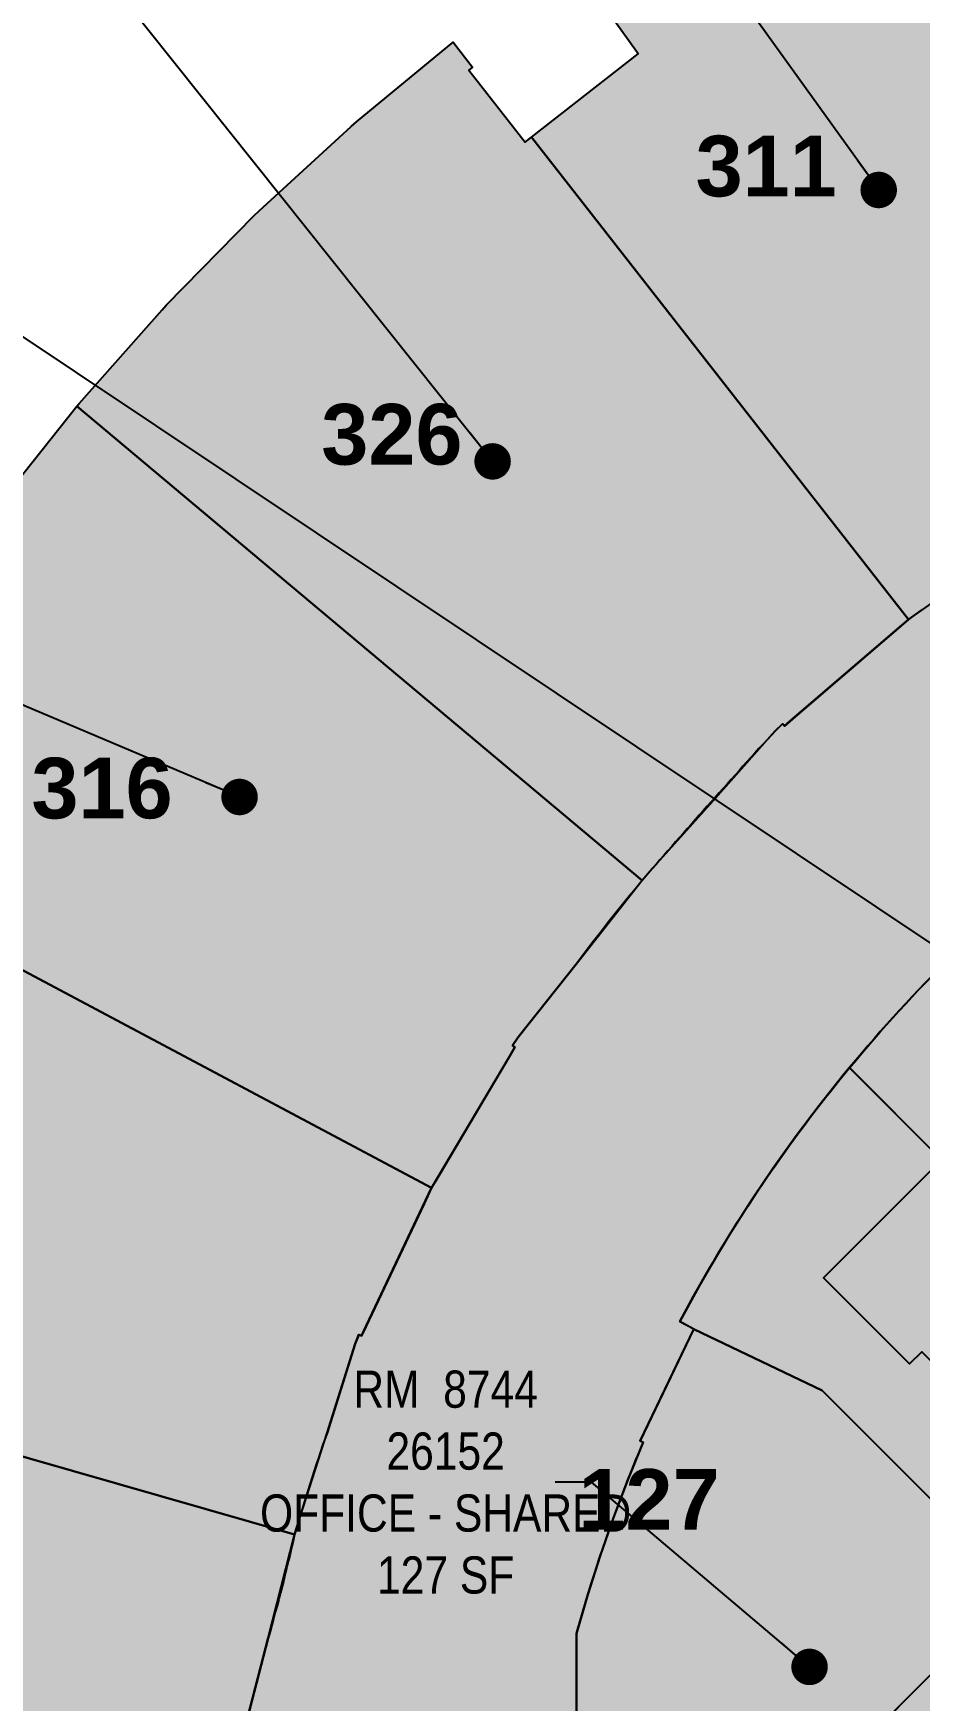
# Model space of a CAD drawing. Header units: inches. Extents: x -414 to 2565, y 1974 to 4508.
# Drawn here: x 153 to 487, y 3424 to 4052 of the extents above; entities that cross this region are included whole.
import ezdxf

# ---------------------------------------------------------------- set-up
doc = ezdxf.new("R2010")
doc.units = ezdxf.units.IN
doc.header["$LTSCALE"] = 96
doc.header["$MEASUREMENT"] = 0
doc.layers.get('Defpoints').update_dxf_attribs({"color": 31})
for name, color, linetype in [('0-LABEL', 3, 'Continuous'), ('1-NRT', 200, 'Continuous'), ('1-NRT-PTN', 253, 'Continuous'), ('3-FCM', 190, 'Continuous'), ('3-FCM-PTN', 9, 'Continuous'), ('4-OCC', 6, 'Continuous'), ('4-OCC-PTN', 95, 'Continuous')]:
    doc.layers.add(name, color=color, linetype=linetype)
doc.styles.add('AE-101i$0$Arial_B', font='arialbd.ttf', dxfattribs={"height": 9.132805816937543})
doc.styles.add('ArialN', font='ARIALN.TTF')
doc.dimstyles.new('AB-220', dxfattribs={"dimscale": 220, "dimtxt": 0.0703125, "dimasz": 0.0625, "dimexe": 0.0625, "dimexo": 0.125, "dimgap": 0.1875, "dimtad": 0, "dimdec": 4, "dimrnd": 0.0625, "dimzin": 0, "dimdsep": 46, "dimlunit": 4, "dimtxsty": 'ArialN', "dimblk": 'ARCHTICK', "dimcen": 0.0625, "dimclrd": 256, "dimclre": 256, "dimclrt": 256, "dimadec": 0, "dimazin": 0, "dimtfac": 1, "dimtdec": 4, "dimtofl": 0, "dimtmove": 2, "dimatfit": 3, "dimldrblk": 'DOT', "dimfxl": 0, "dimfrac": 2, "dimtolj": 1, "dimtzin": 0, "dimlwd": -1, "dimlwe": -1, "dimarcsym": 0})

# ---------------------------------------------------------------- blocks, each defined once
blk = doc.blocks.new('_ArchTick')
at = {"color": 0, "linetype": 'ByBlock', "const_width": 0.15}
blk.add_lwpolyline([(-0.5, -0.5), (0.5, 0.5)], dxfattribs=at)
blk = doc.blocks.new('_Dot')
at = {"lineweight": -2}
blk.add_line((-0.5, 0), (-1, 0), dxfattribs=at)
at = {"const_width": 0.5}
blk.add_lwpolyline([(-0.25, 0, 1), (0.25, 0, 1)], format="xyb", close=True, dxfattribs=at)
blk = doc.blocks.new('tags08')
at = {"layer": '0-LABEL', "insert": (308.3540873345191, 3505.773415481515), "char_height": 14, "attachment_point": 5, "style": 'ArialN'}
blk.add_mtext('RM  8744\\P26152\\POFFICE - SHARED\\P127 SF', dxfattribs=at)
at = {"layer": '0-LABEL', "annotation_type": 0, "has_hookline": 1, "hookline_direction": 1}
for points, text_width in [([(794.8328727352061, 3665.72648233324), (553.7502982478945, 4447.519180615152), (540.0002982478945, 4447.519180615152)], 95.70804911323329), ([(736.8643467680886, 3742.83774955105), (360.9184758640949, 4349.960937493724), (347.1684758640949, 4349.960937493724)], 117.8731241473397), ([(471.5560246603092, 3992.634419180948), (311.2215904882796, 4215.762324743038), (297.4715904882796, 4215.762324743038)], 119.6398362892224), ([(326.0650416503688, 3890.383223075495), (148.2765002245906, 4113.161984276314), (134.5265002245906, 4113.161984276314)], 119.6398362892224), ([(671.2172591718627, 3588.626315501085), (54.36599497496354, 4000.538704632378), (40.61599497496354, 4000.538704632378)], 116.7366984993179), ([(230.7087686502771, 3763.952719766095), (-33.73337369123692, 3875.767533443654), (-47.48337369123692, 3875.767533443654)], 119.6398362892224), ([(445.4924314042946, 3436.233058688646), (363.3540873345191, 3505.773415481515), (349.6040873345191, 3505.773415481515)], 138.1855388813097)]:
    blk.add_leader(points, dimstyle='AB-220', dxfattribs=dict(at, text_width=text_width))

msp = doc.modelspace()

# ---------------------------------------------------------------- hatches: boundary and pattern name
at = {"layer": '1-NRT-PTN'}
h = msp.add_hatch(color=256, dxfattribs=at)
h.dxf.hatch_style = 1
edge = h.paths.add_edge_path()
edge.add_line((590.8596442098358, 3451.905335162804), (597.223605240514, 3458.269296193483))
edge.add_line((597.223605240514, 3458.269296193483), (623.0330027538237, 3432.459898680174))
edge.add_line((623.0330027538237, 3432.459898680174), (658.2241717919808, 3467.65106771834))
edge.add_line((658.2241717919808, 3467.65106771834), (690.927860421328, 3434.947379087913))
edge.add_line((690.927860421328, 3434.947379087913), (623.2981677967707, 3367.317686463367))
edge.add_line((623.2981677967707, 3367.317686463367), (583.6177751064272, 3406.998079153711))
edge.add_line((583.6177751064272, 3406.998079153711), (491.5297235310024, 3314.910027578286))
edge.add_line((491.5297235310024, 3314.910027578286), (432.1327539113315, 3374.306997197957))
edge.add_line((432.1327539113315, 3374.306997197957), (524.220805486754, 3466.395048773378))
edge.add_line((524.220805486754, 3466.395048773378), (450.2770616321998, 3540.338792627933))
edge.add_line((450.2770616321998, 3540.338792627933), (401.8687801477752, 3563.480331677385))
edge.add_line((401.8687801477752, 3563.480331677385), (396.5621937041658, 3566.294969365888))
edge.add_line((396.5621937041658, 3566.294969365888), (401.7574005765148, 3575.86592462407))
edge.add_line((401.7574005765148, 3575.86592462407), (407.9136545097997, 3586.668080831827))
edge.add_arc((901.3370747103495, 3297.758151015109), 571.7828426501704, 140.4314510308956, 149.6501174805389, ccw=False)
edge.add_line((460.5708235384484, 3661.984359540769), (495.2554606665783, 3627.299825509284))
edge.add_line((495.2554606665783, 3627.299825509284), (450.7641759749579, 3582.808540817661))
edge.add_line((450.7641759749579, 3582.808540817661), (483.2026367741844, 3550.369954443033))
edge.add_line((483.2026367741844, 3550.369954443033), (487.798830851895, 3554.966148520743))
edge.add_line((487.798830851895, 3554.966148520743), (590.8596442098358, 3451.905335162804))
at = {"layer": '3-FCM-PTN'}
h = msp.add_hatch(color=256, dxfattribs=at)
h.dxf.hatch_style = 1
edge = h.paths.add_edge_path()
edge.add_arc((897.1374899005741, 3300.608405821162), 566.7484117429998, 128.8584306112205, 140.3777033257959)
edge.add_line((460.5909504816516, 3662.03734923131), (458.5941987039494, 3659.656037070577))
edge.add_line((458.5941987039494, 3659.656037070577), (456.6668210708392, 3657.288376948594))
edge.add_line((456.6668210708392, 3657.288376948594), (449.1340236962949, 3647.776999976738))
edge.add_line((449.1340236962949, 3647.776999976738), (440.4555298077364, 3636.274874021517))
edge.add_line((440.4555298077364, 3636.274874021517), (431.651965203607, 3623.950512477515))
edge.add_line((431.651965203607, 3623.950512477515), (423.1491040181252, 3611.345855131037))
edge.add_line((423.1491040181252, 3611.345855131037), (415.4354704925888, 3599.264755538608))
edge.add_line((415.4354704925888, 3599.264755538608), (407.9911325019809, 3586.875846055835))
edge.add_line((407.9911325019809, 3586.875846055835), (403.836156911462, 3579.649302566428))
edge.add_line((403.836156911462, 3579.649302566428), (396.5649951638577, 3566.366628809316))
edge.add_line((396.5649951638577, 3566.366628809316), (401.8687515070626, 3563.553283107442))
edge.add_line((401.8687515070626, 3563.553283107442), (381.7055275416026, 3521.375007901846))
edge.add_line((381.7055275416026, 3521.375007901846), (382.8485246493913, 3520.886117047577))
edge.add_line((382.8485246493913, 3520.886117047577), (377.0353803096198, 3506.764684800516))
edge.add_line((377.0353803096198, 3506.764684800516), (371.6103228954082, 3492.489664734603))
edge.add_line((371.6103228954082, 3492.489664734603), (366.5774042780947, 3478.071718821501))
edge.add_line((366.5774042780947, 3478.071718821501), (361.940384017227, 3463.521617322748))
edge.add_line((361.940384017227, 3463.521617322748), (357.7027133454624, 3448.850181962785))
edge.add_line((357.7027133454624, 3448.850181962785), (357.7027386132997, 3448.850275597772))
edge.add_line((357.7027386132997, 3448.850275597772), (357.7027386132997, 3402.775196032837))
edge.add_line((357.7027386132997, 3402.775196032837), (376.7830876172832, 3402.775196032837))
edge.add_line((376.7830876172832, 3402.775196032837), (376.7830876172832, 3324.400021239067))
edge.add_line((376.7830876172832, 3324.400021239067), (335.9429671606679, 3324.400021239068))
edge.add_line((335.9429671606679, 3324.400021239068), (335.5820350510382, 3313.195381724707))
edge.add_line((335.5820350510382, 3313.195381724707), (335.454310220932, 3301.296618109041))
edge.add_line((335.454310220932, 3301.296618109041), (335.4527265005011, 3138.775021239066))
edge.add_line((335.4527265005011, 3138.775021239066), (394.6824904594207, 3138.775021239066))
edge.add_line((394.6824904594207, 3138.775021239066), (523.7164577730398, 3267.808988552685))
edge.add_line((523.7164577730398, 3267.808988552685), (774.2780729657168, 3518.37060374535))
edge.add_line((774.2780729657168, 3518.37060374535), (814.7484806782434, 3477.900196032825))
edge.add_line((814.7484806782434, 3477.900196032825), (866.3277386133029, 3477.900196032823))
edge.add_line((866.3277386133029, 3477.900196032823), (866.330688427094, 3359.899440427084))
edge.add_line((866.330688427094, 3359.899440427084), (846.2027386143802, 3359.899475237538))
edge.add_line((846.2027386143802, 3359.899475237538), (846.2027386143802, 3359.649475237513))
edge.add_line((846.2027386143802, 3359.649475237513), (781.7027386133011, 3359.649475237515))
edge.add_line((781.7027386133011, 3359.649475237515), (781.7027386133016, 3350.975178299919))
edge.add_line((781.7027386133016, 3350.975178299919), (776.5777386133016, 3350.975178299919))
edge.add_line((776.5777386133016, 3350.975178299919), (745.8869660380394, 3320.284405724657))
edge.add_line((745.8869660380394, 3320.284405724657), (738.9095547697013, 3327.261816992994))
edge.add_line((738.9095547697013, 3327.261816992994), (642.0364982097615, 3230.035207042471))
edge.add_line((642.0364982097615, 3230.035207042471), (667.4923423324115, 3204.579362919814))
edge.add_line((667.4923423324115, 3204.579362919814), (634.5234886596043, 3171.610509246964))
edge.add_line((634.5234886596043, 3171.610509246964), (609.0676445369329, 3197.066353369644))
edge.add_line((609.0676445369329, 3197.066353369644), (338.0777265016166, 2926.429988723845))
edge.add_line((338.0777265016166, 2926.429988723845), (338.0777265005333, 2409.150196032826))
edge.add_line((338.0777265005333, 2409.150196032826), (330.577726500532, 2409.150196032826))
edge.add_line((330.577726500532, 2409.150196032826), (330.5777265015947, 2291.702173156835))
edge.add_line((330.5777265015947, 2291.702173156835), (253.8277341132714, 2291.702173156835))
edge.add_line((253.8277341132714, 2291.702173156835), (253.8277341132714, 2289.764673156817))
edge.add_line((253.8277341132714, 2289.764673156817), (225.7027265005106, 2289.764673156817))
edge.add_line((225.7027265005106, 2289.764673156817), (225.7027265005011, 2542.712696032828))
edge.add_line((225.7027265005011, 2542.712696032828), (223.0777265015784, 2542.712696032828))
edge.add_line((223.0777265015784, 2542.712696032828), (223.0777265005502, 2682.400196032822))
edge.add_line((223.0777265005502, 2682.400196032822), (187.0777265006138, 2682.400196032828))
edge.add_line((187.0777265006138, 2682.400196032828), (187.0777265006157, 2729.025196032831))
edge.add_line((187.0777265006157, 2729.025196032831), (223.0777265005615, 2729.02519603283))
edge.add_line((223.0777265005615, 2729.02519603283), (223.0777265005588, 3008.400196032824))
edge.add_line((223.0777265005588, 3008.400196032824), (187.0777265006466, 3008.400196032828))
edge.add_line((187.0777265006466, 3008.400196032828), (187.0777265006493, 3055.025196032837))
edge.add_line((187.0777265006493, 3055.025196032837), (223.0777265005593, 3055.025196032831))
edge.add_line((223.0777265005593, 3055.025196032831), (223.0776466042901, 3287.400016987112))
edge.add_line((223.0776466042901, 3287.400016987112), (224.5444681429346, 3287.400016987112))
edge.add_line((224.5444681429346, 3287.400016987112), (224.6862519770782, 3291.387304843991))
edge.add_line((224.6862519770782, 3291.387304843991), (225.8719123204189, 3342.373520721914))
edge.add_line((225.8719123204189, 3342.373520721914), (225.9324388292728, 3344.976304617068))
edge.add_line((225.9324388292728, 3344.976304617068), (226.3573688164886, 3351.086547243509))
edge.add_line((226.3573688164886, 3351.086547243509), (226.7619641176123, 3354.545212652611))
edge.add_line((226.7619641176123, 3354.545212652611), (232.6875471335291, 3405.199802434006))
edge.add_line((232.6875471335291, 3405.199802434006), (233.1617934530202, 3409.253876557117))
edge.add_line((233.1617934530202, 3409.253876557117), (232.0878963273074, 3409.428867780962))
edge.add_line((232.0878963273074, 3409.428867780962), (232.7040230422065, 3413.181363264091))
edge.add_line((232.7040230422065, 3413.181363264091), (241.5293062730723, 3447.190645100332))
edge.add_line((241.5293062730723, 3447.190645100332), (251.4456130838496, 3486.138815155098))
edge.add_line((251.4456130838496, 3486.138815155098), (263.6755267698738, 3524.42356910357))
edge.add_line((263.6755267698738, 3524.42356910357), (274.2464004666101, 3557.953089400891))
edge.add_line((274.2464004666101, 3557.953089400891), (275.6678597657858, 3561.427065404701))
edge.add_line((275.6678597657858, 3561.427065404701), (276.6697727961321, 3561.007076710031))
edge.add_line((276.6697727961321, 3561.007076710031), (278.4274756074103, 3564.720132468899))
edge.add_line((278.4274756074103, 3564.720132468899), (303.0619832216023, 3616.759248397286))
edge.add_line((303.0619832216023, 3616.759248397286), (332.4046514619561, 3666.232705305074))
edge.add_line((332.4046514619561, 3666.232705305074), (334.4840333737377, 3669.738664973253))
edge.add_line((334.4840333737377, 3669.738664973253), (333.5742885875613, 3670.34514845271))
edge.add_line((333.5742885875613, 3670.34514845271), (335.7029632022866, 3673.531614728546))
edge.add_line((335.7029632022866, 3673.531614728546), (357.5820139098089, 3701.032792075419))
edge.add_line((357.5820139098089, 3701.032792075419), (382.478448445672, 3732.55742859859))
edge.add_line((382.478448445672, 3732.55742859859), (382.4784484403547, 3732.557428603046))
edge.add_line((382.4784484403547, 3732.557428603046), (384.7153608351521, 3735.223184002818))
edge.add_line((384.7153608351521, 3735.223184002818), (409.2028178435419, 3762.548147843094))
edge.add_line((409.2028178435419, 3762.548147843094), (432.4921338105394, 3788.880953958268))
edge.add_line((432.4921338105394, 3788.880953958268), (435.2745286522656, 3791.542968127732))
edge.add_line((435.2745286522656, 3791.542968127732), (436.0284064220793, 3790.741949850275))
edge.add_line((436.0284064220793, 3790.741949850275), (439.0729188939974, 3793.357673248067))
edge.add_line((439.0729188939974, 3793.357673248067), (477.7564230188079, 3826.592993445498))
edge.add_line((477.7564230188079, 3826.592993445498), (482.7229189548086, 3830.860008195752))
edge.add_line((482.7229189548086, 3830.860008195752), (488.0652075357464, 3834.646459785557))
edge.add_line((488.0652075357464, 3834.646459785557), (533.0819108486082, 3866.552929315299))
edge.add_line((533.0819108486082, 3866.552929315299), (566.8057881178836, 3885.665177955204))
edge.add_arc((866.1655028239136, 3356.614429970232), 607.8741092794907, 115.73277168483341, 119.50305201208499, ccw=False)
edge.add_arc((1453.180596823294, 2159.637798926465), 1941.033447878867, 115.99289039310139, 116.0014915565562, ccw=False)
edge.add_line((602.5040240648893, 3904.332676073909), (651.6252540409039, 3803.275319008897))
edge.add_line((651.6252540409039, 3803.275319008897), (649.4490937946991, 3802.277924262892))
edge.add_line((649.4490937946991, 3802.277924262892), (639.7265777203072, 3797.364916043569))
edge.add_line((639.7265777203072, 3797.364916043569), (630.1018345245122, 3792.263380397753))
edge.add_line((630.1018345245122, 3792.263380397753), (620.5787506471045, 3786.975392792059))
edge.add_line((620.5787506471045, 3786.975392792059), (615.2640106318597, 3792.290289539806))
edge.add_line((615.2640106318597, 3792.290289539806), (609.3170664355491, 3788.833128992153))
edge.add_line((609.3170664355491, 3788.833128992153), (603.6760221341708, 3785.461096586482))
edge.add_line((603.6760221341708, 3785.461096586482), (591.3215227244007, 3777.804270563659))
edge.add_line((591.3215227244007, 3777.804270563659), (579.1471750127564, 3769.814742964161))
edge.add_line((579.1471750127564, 3769.814742964161), (567.1841536202271, 3761.512134093935))
edge.add_line((567.1841536202271, 3761.512134093935), (544.0070217927112, 3743.935454711042))
edge.add_line((544.0070217927057, 3743.935454711038), (541.542916642996, 3741.95207269327))
edge.add_line((541.542916642996, 3741.95207269327), (541.5604658203868, 3741.934523515879))
edge.add_line((541.5604658203868, 3741.934523515879), (541.560522882415, 3741.934569490822))
at = {"layer": '4-OCC-PTN'}
h = msp.add_hatch(color=26, dxfattribs=at)
h.dxf.hatch_style = 1
edge = h.paths.add_edge_path()
edge.add_line((587.3674835940099, 3935.08207751052), (602.3936815313521, 3904.278872895896))
edge.add_arc((898.5018070062829, 3297.124825777535), 675.5117015303895, 115.9984227457413, 119.4082551653919)
edge.add_line((566.8057874053168, 3885.59216513067), (533.0800721486833, 3866.482775409273))
edge.add_line((533.0800721486833, 3866.482775409273), (530.0818203490337, 3864.353544137142))
edge.add_line((530.0818203490337, 3864.353544137142), (488.06520682318, 3834.573446961023))
edge.add_line((488.06520682318, 3834.573446961023), (485.2226135801404, 3832.56185521728))
edge.add_line((485.2226135801404, 3832.56185521728), (482.7229182422418, 3830.786995371218))
edge.add_line((482.7229182422418, 3830.786995371218), (340.7183677792661, 4012.54549687944))
edge.add_line((340.7183677792661, 4012.54549687944), (380.9408945974208, 4043.970612028939))
edge.add_line((380.9408945974208, 4043.970612028939), (361.7483865783208, 4070.798191237525))
edge.add_line((361.7483865783208, 4070.798191237525), (359.9654997898695, 4069.618131121842))
edge.add_line((359.9654997898695, 4069.618131121842), (353.1789084994887, 4079.366756049238))
edge.add_line((353.1789084994887, 4079.366756049238), (392.4813179562682, 4105.380301132753))
edge.add_line((392.4813179562682, 4105.380301132753), (394.6902862135728, 4106.759388695236))
edge.add_line((394.6902862135728, 4106.759388695236), (435.2662051130753, 4130.660280521945))
edge.add_line((435.2662051130753, 4130.660280521945), (437.5092752978992, 4131.903627450156))
edge.add_line((437.5092752978992, 4131.903627450156), (480.3414635457727, 4154.481842990679))
edge.add_line((480.3414635457727, 4154.481842990679), (587.3674835940099, 3935.08207751052))
h = msp.add_hatch(color=26, dxfattribs=at)
h.dxf.hatch_style = 1
edge = h.paths.add_edge_path()
edge.add_arc((2382.902129588379, 2004.067653850132), 2643.746782024136, 137.5396455571376, 139.0967427840243)
edge.add_line((384.7153601236644, 3735.150171178275), (382.4784477345536, 3732.484415774487))
edge.add_line((382.4784477345536, 3732.484415774487), (169.4071650584958, 3911.243684175057))
edge.add_line((169.4071650584958, 3911.243684175057), (170.2571536218895, 3912.204421632028))
edge.add_line((170.2571536218895, 3912.204421632028), (201.4885671965551, 3947.505011816277))
edge.add_line((201.4885671965551, 3947.505011816277), (203.2376147226889, 3949.380628573192))
edge.add_line((203.2376147226889, 3949.380628573192), (236.2726627074182, 3982.997180055294))
edge.add_line((236.2726627074182, 3982.997180055294), (238.1174756076268, 3984.778686636343))
edge.add_line((238.1174756076268, 3984.778686636343), (272.8212455905475, 4016.578677096468))
edge.add_line((272.8212455905475, 4016.578677096468), (274.8021216231357, 4018.30275137962))
edge.add_line((274.8021216231357, 4018.30275137962), (311.1700827616867, 4048.282030376502))
edge.add_line((311.1700827616867, 4048.282030376502), (318.5084714038828, 4038.941711772386))
edge.add_line((318.5084714038828, 4038.941711772386), (317.0806666533961, 4037.826194368472))
edge.add_line((317.0806666533961, 4037.826194368472), (338.3050799877703, 4010.660039829973))
edge.add_line((338.3050799877703, 4010.660039829973), (340.7183677792866, 4012.545496879456))
edge.add_line((340.7183677792866, 4012.545496879456), (482.7229182422418, 3830.786995371218))
edge.add_line((482.7229182422418, 3830.786995371218), (478.1356723466868, 3826.845817093481))
edge.add_line((478.1356723466868, 3826.845817093481), (439.0729181814306, 3793.284660423533))
edge.add_line((439.0729181814306, 3793.284660423533), (436.0284057095125, 3790.668937025741))
edge.add_line((436.0284057095125, 3790.668937025741), (435.2747266624453, 3791.470145428179))
edge.add_line((435.2747266624453, 3791.470145428179), (432.4921330979598, 3788.807941133751))
edge.add_line((432.4921330979598, 3788.807941133751), (432.4921330983086, 3788.80794113412))
h = msp.add_hatch(color=26, dxfattribs=at)
h.dxf.hatch_style = 1
edge = h.paths.add_edge_path()
edge.add_line((357.5820131984503, 3700.95977925105), (335.7029624907989, 3673.458601904003))
edge.add_line((335.7029624907989, 3673.458601904003), (333.5742878760736, 3670.272135628167))
edge.add_line((333.5742878760736, 3670.272135628167), (334.48403266225, 3669.665652148709))
edge.add_line((334.48403266225, 3669.665652148709), (332.4046507504679, 3666.159692480531))
edge.add_line((332.4046507504679, 3666.159692480531), (306.1332210742855, 3621.864523638213))
edge.add_line((306.1332210742855, 3621.864523638213), (304.6554649768393, 3619.37042359309))
edge.add_line((304.6554649768393, 3619.37042359309), (303.0503939570219, 3616.661755357134))
edge.add_line((303.0503939570219, 3616.661755357134), (108.4101573990777, 3720.153311932172))
edge.add_line((108.4101573990777, 3720.153311932172), (118.2690548201397, 3738.695215370823))
edge.add_line((118.2690548201397, 3738.695215370823), (78.93908955637039, 3759.607328848486))
edge.add_line((78.93908955637039, 3759.607328848486), (93.38586612068661, 3785.141814848507))
edge.add_line((93.38586612068661, 3785.141814848507), (83.74206428912407, 3791.285619829103))
edge.add_line((83.74206428912407, 3791.285619829103), (108.9224155944883, 3830.810689196534))
edge.add_line((108.9224155944883, 3830.810689196534), (110.3565179392247, 3832.936824409876))
edge.add_line((110.3565179392247, 3832.936824409876), (137.7260590515777, 3871.307342639382))
edge.add_line((137.7260590515777, 3871.307342639382), (139.2694681375017, 3873.355508590399))
edge.add_line((139.2694681375017, 3873.355508590399), (169.4071650584958, 3911.243684175057))
edge.add_line((169.4071650584958, 3911.243684175057), (382.4784477341839, 3732.484415774047))
edge.add_arc((889.2511819956279, 3306.669774787095), 661.9189623131119, 139.9614197209344, 143.4390799730307)
h = msp.add_hatch(color=26, dxfattribs=at)
h.dxf.hatch_style = 1
edge = h.paths.add_edge_path()
edge.add_line((541.5605382887663, 3741.861563085807), (575.6888682659308, 3707.733233108639))
edge.add_line((575.6888682659308, 3707.733233108639), (613.6639502967239, 3745.708315139433))
edge.add_line((613.6639502967239, 3745.708315139433), (646.1024738836516, 3713.2697915525))
edge.add_line((646.1024738836516, 3713.2697915525), (641.5062302000258, 3708.673547868875))
edge.add_line((641.5062302000258, 3708.673547868875), (644.953375758311, 3705.226402310589))
edge.add_line((644.953375758311, 3705.226402310589), (491.2460391978827, 3551.519065750159))
edge.add_line((491.2460391978827, 3551.519065750159), (487.7988936395975, 3554.966211308445))
edge.add_line((487.7988936395975, 3554.966211308445), (483.2026995618864, 3550.370017230734))
edge.add_line((483.2026995618864, 3550.370017230734), (450.7641759749579, 3582.808540817661))
edge.add_line((450.7641759749579, 3582.808540817661), (495.2555234542804, 3627.299888296986))
edge.add_line((495.2555234542804, 3627.299888296986), (460.5909658880053, 3661.964342826297))
edge.add_arc((897.137505306929, 3300.535399416143), 566.7484117430045, 128.8584306112206, 140.3777033257956, ccw=False)
h = msp.add_hatch(color=26, dxfattribs=at)
h.dxf.hatch_style = 1
edge = h.paths.add_edge_path()
edge.add_line((278.4274748959222, 3564.647119644356), (276.6697720846439, 3560.934063885488))
edge.add_line((276.6697720846439, 3560.934063885488), (275.6678590542977, 3561.354052580158))
edge.add_line((275.6678590542977, 3561.354052580158), (274.2463997551224, 3557.880076576348))
edge.add_line((274.2463997551224, 3557.880076576348), (263.6755260583857, 3524.350556279025))
edge.add_arc((897.3503976321404, 3300.829841409112), 671.9414802197967, 160.5703570659127, 163.9978898628781)
edge.add_line((251.4456123723614, 3486.065802330555), (-15.90298359080293, 3562.726778313472))
edge.add_line((-15.90298359080293, 3562.726778313472), (-15.46977832010111, 3564.100538911049))
edge.add_line((-15.46977832010111, 3564.100538911049), (-1.34437773325385, 3608.900395712642))
edge.add_line((-1.34437773325385, 3608.900395712642), (-0.5094271394661973, 3611.325258158307))
edge.add_line((-0.5094271394661973, 3611.325258158307), (15.99647793137251, 3655.472123830757))
edge.add_line((15.99647793137251, 3655.472123830757), (16.96884778519257, 3657.876771190582))
edge.add_line((16.96884778519257, 3657.876771190582), (35.76459519144942, 3701.101733676143))
edge.add_line((35.76459519144942, 3701.101733676143), (46.09190029877823, 3696.190329867691))
edge.add_line((46.09190029877823, 3696.190329867691), (59.2211774647842, 3722.523586551294))
edge.add_line((59.2211774647842, 3722.523586551294), (98.55124918322713, 3701.611416470765))
edge.add_line((98.55124918322713, 3701.611416470765), (108.4101573990772, 3720.15331193217))
edge.add_line((108.4101573990772, 3720.15331193217), (303.0501776673725, 3616.6612984565))
edge.add_line((303.0501776673725, 3616.6612984565), (300.2485918062118, 3610.74309405414))
edge.add_line((300.2485918062118, 3610.74309405414), (278.4274748959222, 3564.647119644356))
h = msp.add_hatch(color=26, dxfattribs=at)
h.dxf.hatch_style = 1
edge = h.paths.add_edge_path()
edge.add_line((226.1427945884391, 3347.92809378912), (5.242714219859636, 3363.435865127286))
edge.add_line((5.242714219859636, 3363.435865127286), (6.708993004303238, 3384.416799203803))
edge.add_line((6.708993004303238, 3384.416799203803), (-36.83928358054186, 3387.461991351015))
edge.add_line((-36.83928358054186, 3387.461991351015), (-35.21952965262631, 3406.852840064901))
edge.add_line((-35.21952965262631, 3406.852840064901), (-46.58475758808049, 3408.127661136192))
edge.add_line((-46.58475758808049, 3408.127661136192), (-39.56105047917185, 3458.110570153954))
edge.add_line((-39.56105047917185, 3458.110570153954), (-39.13170528715023, 3460.643238911838))
edge.add_line((-39.13170528715023, 3460.643238911838), (-29.33551620076946, 3510.117381392169))
edge.add_line((-29.33551620076946, 3510.117381392169), (-28.7663934664422, 3512.627320765785))
edge.add_line((-28.7663934664422, 3512.627320765785), (-15.90298359080293, 3562.726778313472))
edge.add_line((-15.90298359080293, 3562.726778313472), (251.4456123723614, 3486.065802330555))
edge.add_arc((-543.5496497447588, 3667.737248681635), 815.488798946964, 344.303796230807, 347.12785846295594, ccw=False)
edge.add_line((241.5293055615846, 3447.117632275789), (232.7043035439244, 3413.11006315751))
edge.add_line((232.7043035439244, 3413.11006315751), (232.0878956158197, 3409.355854956428))
edge.add_line((232.0878956158197, 3409.355854956428), (233.1617927415325, 3409.180863732582))
edge.add_line((233.1617927415325, 3409.180863732582), (232.6875464220409, 3405.126789609471))
edge.add_line((232.6875464220409, 3405.126789609471), (226.761963406125, 3354.472199828076))
edge.add_line((226.761963406125, 3354.472199828076), (226.3573638129517, 3351.013472701839))
edge.add_line((226.3573638129517, 3351.013472701839), (226.1427945884391, 3347.92809378912))
h = msp.add_hatch(color=26, dxfattribs=at)
h.dxf.hatch_style = 1
edge = h.paths.add_edge_path()
edge.add_line((401.8687507944958, 3563.480270282908), (450.2770616321998, 3540.338792627933))
edge.add_line((450.2770616321998, 3540.338792627933), (524.220805486754, 3466.395048773378))
edge.add_line((524.220805486754, 3466.395048773378), (433.8563266904737, 3376.0305699771))
edge.add_line((433.8563266904737, 3376.0305699771), (409.6222134592683, 3400.264683208303))
edge.add_line((409.6222134592683, 3400.264683208303), (376.7830869057968, 3400.264683208303))
edge.add_line((376.7830869057968, 3400.264683208303), (376.7830869057968, 3402.702183208304))
edge.add_line((376.7830869057968, 3402.702183208304), (357.7027379018134, 3402.702183208304))
edge.add_line((357.7027379018134, 3402.702183208304), (357.7027126175387, 3448.777169081344))
edge.add_arc((918.5656883909928, 3293.401790750892), 581.986929221598, 156.9988338212629, 164.5157187523477, ccw=False)
edge.add_line((382.8485239379063, 3520.813104223045), (381.7279076323964, 3521.348812177845))
edge.add_line((381.7279076323964, 3521.348812177845), (401.8687507947145, 3563.480270283366))
edge.add_line((401.8687507947145, 3563.480270283366), (401.8687507944958, 3563.480270282908))

# ---------------------------------------------------------------- linework, layer by layer
at = {"layer": '1-NRT'}
msp.add_lwpolyline([(590.8596442098358, 3451.905335162804), (597.223605240514, 3458.269296193483), (623.0330027538237, 3432.459898680174), (658.2241717919808, 3467.65106771834), (690.927860421328, 3434.947379087913), (623.2981677967707, 3367.317686463367), (583.6177751064272, 3406.998079153711), (491.5297235310024, 3314.910027578286), (432.1327539113315, 3374.306997197957), (524.220805486754, 3466.395048773378), (450.2770616321998, 3540.338792627933), (401.8687801477752, 3563.480331677385), (396.5621937041658, 3566.294969365888), (401.7574005765148, 3575.86592462407), (407.9136545097997, 3586.668080831827, -0.04024572837388665), (460.5708235384484, 3661.984359540769), (495.2554606665783, 3627.299825509284), (450.7641759749579, 3582.808540817661), (483.2026367741844, 3550.369954443033), (487.798830851895, 3554.966148520743)], format="xyb", close=True, dxfattribs=at)
at = {"layer": '3-FCM'}
msp.add_lwpolyline([(232.7040230422065, 3413.181363264091), (241.5293062730723, 3447.190645100332), (251.4456130838496, 3486.138815155098), (263.6755267698738, 3524.42356910357), (274.2464004666101, 3557.953089400891), (275.6678597657858, 3561.427065404701), (276.6697727961321, 3561.007076710031), (278.4274756074103, 3564.720132468899), (303.0619832216023, 3616.759248397286), (332.4046514619561, 3666.232705305074), (334.4840333737377, 3669.738664973253), (333.5742885875613, 3670.34514845271), (335.7029632022866, 3673.531614728546), (357.5820139098089, 3701.032792075419), (382.478448445672, 3732.55742859859), (382.4784484403547, 3732.557428603046), (384.7153608351521, 3735.223184002818), (409.2028178435419, 3762.548147843094), (432.4921338105394, 3788.880953958268), (435.2745286522656, 3791.542968127732), (436.0284064220793, 3790.741949850275), (439.0729188939974, 3793.357673248067), (477.7564230188079, 3826.592993445498), (482.7229189548086, 3830.860008195752), (488.0652075357464, 3834.646459785557)], dxfattribs=at)
msp.add_lwpolyline([(541.560522882415, 3741.934569490822, 0.05030467777672702), (460.5909504816516, 3662.03734923131), (458.5941987039494, 3659.656037070577), (456.6668210708392, 3657.288376948594), (449.1340236962949, 3647.776999976738), (440.4555298077364, 3636.274874021517), (431.651965203607, 3623.950512477515), (423.1491040181252, 3611.345855131037), (415.4354704925888, 3599.264755538608), (407.9911325019809, 3586.875846055835), (403.836156911462, 3579.649302566428), (396.5649951638577, 3566.366628809316), (401.8687515070626, 3563.553283107442), (381.7055275416026, 3521.375007901846), (382.8485246493913, 3520.886117047577), (377.0353803096198, 3506.764684800516), (371.6103228954082, 3492.489664734603), (366.5774042780947, 3478.071718821501), (361.940384017227, 3463.521617322748), (357.7027133454624, 3448.850181962785), (357.7027386132997, 3448.850275597772), (357.7027386132997, 3402.775196032837)], format="xyb", dxfattribs=at)
at = {"layer": '4-OCC'}
for points in [[(587.3674835940099, 3935.08207751052), (602.3936815313521, 3904.278872895896, 0.01487929858032504), (566.8057874053168, 3885.59216513067), (533.0800721486833, 3866.482775409273), (530.0818203490337, 3864.353544137142), (488.06520682318, 3834.573446961023), (485.2226135801404, 3832.56185521728), (482.7229182422418, 3830.786995371218), (340.7183677792661, 4012.54549687944), (380.9408945974208, 4043.970612028939), (361.7483865783208, 4070.798191237525), (359.9654997898695, 4069.618131121842), (353.1789084994887, 4079.366756049238), (392.4813179562682, 4105.380301132753), (394.6902862135728, 4106.759388695236), (435.2662051130753, 4130.660280521945), (437.5092752978992, 4131.903627450156), (480.3414635457727, 4154.481842990679), (587.3674835940099, 3935.08207751052)], [(357.5820131984503, 3700.95977925105), (335.7029624907989, 3673.458601904003), (333.5742878760736, 3670.272135628167), (334.48403266225, 3669.665652148709), (332.4046507504679, 3666.159692480531), (306.1332210742855, 3621.864523638213), (304.6554649768393, 3619.37042359309), (303.0503939570219, 3616.661755357134), (108.4101573990777, 3720.153311932172), (118.2690548201397, 3738.695215370823), (78.93908955637039, 3759.607328848486), (93.38586612068661, 3785.141814848507), (83.74206428912407, 3791.285619829103), (108.9224155944883, 3830.810689196534), (110.3565179392247, 3832.936824409876), (137.7260590515777, 3871.307342639382), (139.2694681375017, 3873.355508590399), (169.4071650584958, 3911.243684175057), (382.4784477341839, 3732.484415774047, 0.0151753201651608), (357.5820131984508, 3700.95977925105)], [(541.5605382887663, 3741.861563085807), (575.6888682659308, 3707.733233108639), (613.6639502967239, 3745.708315139433), (646.1024738836516, 3713.2697915525), (641.5062302000258, 3708.673547868875), (644.953375758311, 3705.226402310589), (491.2460391978827, 3551.519065750159), (487.7988936395975, 3554.966211308445), (483.2026995618864, 3550.370017230734), (450.7641759749579, 3582.808540817661), (495.2555234542804, 3627.299888296986), (460.5909658880053, 3661.964342826297, -0.05030467777672501)], [(278.4274748959222, 3564.647119644356), (276.6697720846439, 3560.934063885488), (275.6678590542977, 3561.354052580158), (274.2463997551224, 3557.880076576348), (263.6755260583857, 3524.350556279025, 0.01495654823376612), (251.4456123723614, 3486.065802330555), (-15.90298359080293, 3562.726778313472), (-15.46977832010111, 3564.100538911049), (-1.34437773325385, 3608.900395712642), (-0.5094271394661973, 3611.325258158307), (15.99647793137251, 3655.472123830757), (16.96884778519257, 3657.876771190582), (35.76459519144942, 3701.101733676143), (46.09190029877823, 3696.190329867691), (59.2211774647842, 3722.523586551294), (98.55124918322713, 3701.611416470765), (108.4101573990772, 3720.15331193217), (303.0501776673725, 3616.6612984565), (300.2485918062118, 3610.74309405414)], [(226.1427945884391, 3347.92809378912), (5.242714219859636, 3363.435865127286), (6.708993004303238, 3384.416799203803), (-36.83928358054186, 3387.461991351015), (-35.21952965262631, 3406.852840064901), (-46.58475758808049, 3408.127661136192), (-39.56105047917185, 3458.110570153954), (-39.13170528715023, 3460.643238911838), (-29.33551620076946, 3510.117381392169), (-28.7663934664422, 3512.627320765785), (-15.90298359080293, 3562.726778313472), (251.4456123723614, 3486.065802330555, -0.01232291976422485), (241.5293055615846, 3447.117632275789), (232.7043035439244, 3413.11006315751), (232.0878956158197, 3409.355854956428), (233.1617927415325, 3409.180863732582), (232.6875464220409, 3405.126789609471), (226.761963406125, 3354.472199828076), (226.3573638129517, 3351.013472701839), (226.1427945884391, 3347.92809378912)], [(401.8687507944958, 3563.480270282908), (450.2770616321998, 3540.338792627933), (524.220805486754, 3466.395048773378), (433.8563266904737, 3376.0305699771), (409.6222134592683, 3400.264683208303), (376.7830869057968, 3400.264683208303), (376.7830869057968, 3402.702183208304), (357.7027379018134, 3402.702183208304), (357.7027126175387, 3448.777169081344, -0.0328103639571482), (382.8485239379063, 3520.813104223045), (381.7279076323964, 3521.348812177845), (401.8687507947145, 3563.480270283366)]]:
    msp.add_lwpolyline(points, format="xyb", close=True, dxfattribs=at)
msp.add_lwpolyline([(432.4921330979598, 3788.807941133751, 0.006794222886576206), (384.7153601236644, 3735.150171178275), (382.4784477345536, 3732.484415774487), (169.4071650584958, 3911.243684175057), (170.2571536218895, 3912.204421632028), (201.4885671965551, 3947.505011816277), (203.2376147226889, 3949.380628573192), (236.2726627074182, 3982.997180055294), (238.1174756076268, 3984.778686636343), (272.8212455905475, 4016.578677096468), (274.8021216231357, 4018.30275137962), (311.1700827616867, 4048.282030376502), (318.5084714038828, 4038.941711772386), (317.0806666533961, 4037.826194368472), (338.3050799877703, 4010.660039829973), (340.7183677792866, 4012.545496879456), (482.7229182422418, 3830.786995371218), (478.1356723466868, 3826.845817093481), (439.0729181814306, 3793.284660423533), (436.0284057095125, 3790.668937025741), (435.2747266624453, 3791.470145428179), (432.4921330979598, 3788.807941133751), (432.4921330983086, 3788.80794113412)], format="xyb", dxfattribs=at)
msp.add_lwpolyline([(401.8687507944958, 3563.480270282908), (450.2770616321998, 3540.338792627933), (524.2208054867513, 3466.395048773382), (433.8563266904737, 3376.0305699771), (409.6222134592683, 3400.264683208303), (376.7830869047164, 3400.264683208303), (376.7830869047164, 3402.702183208303), (357.7027379018134, 3402.702183208303), (357.7027379018134, 3448.777262773237), (357.702712633976, 3448.777169138251), (361.9403833057406, 3463.448604498214), (366.5774035666084, 3477.998705996967), (371.6103221839219, 3492.416651910069), (377.0353795981334, 3506.691671975982), (382.8485239379049, 3520.813104223043), (381.7055268301162, 3521.301995077312), (401.8687507955763, 3563.480270282908), (402.9139800120158, 3562.980600946414)], dxfattribs=at)

# ---------------------------------------------------------------- block references
at = {"layer": '0-LABEL'}
msp.add_blockref('tags08', (0, 0), dxfattribs=at)

# ---------------------------------------------------------------- texts
at = {"layer": 'Defpoints', "style": 'AE-101i$0$Arial_B'}
for s, p in [('311', (402.5648041726852, 3990.262502903395)), ('326', (261.494387455208, 3889.201857210683)), ('316', (152.2796097569696, 3755.909620080689)), ('127', (358.3881798153823, 3487.900951859321))]:
    msp.add_text(s, height=22.83201454234386, dxfattribs=at).set_placement(p)

doc.saveas('drawing.dxf')
